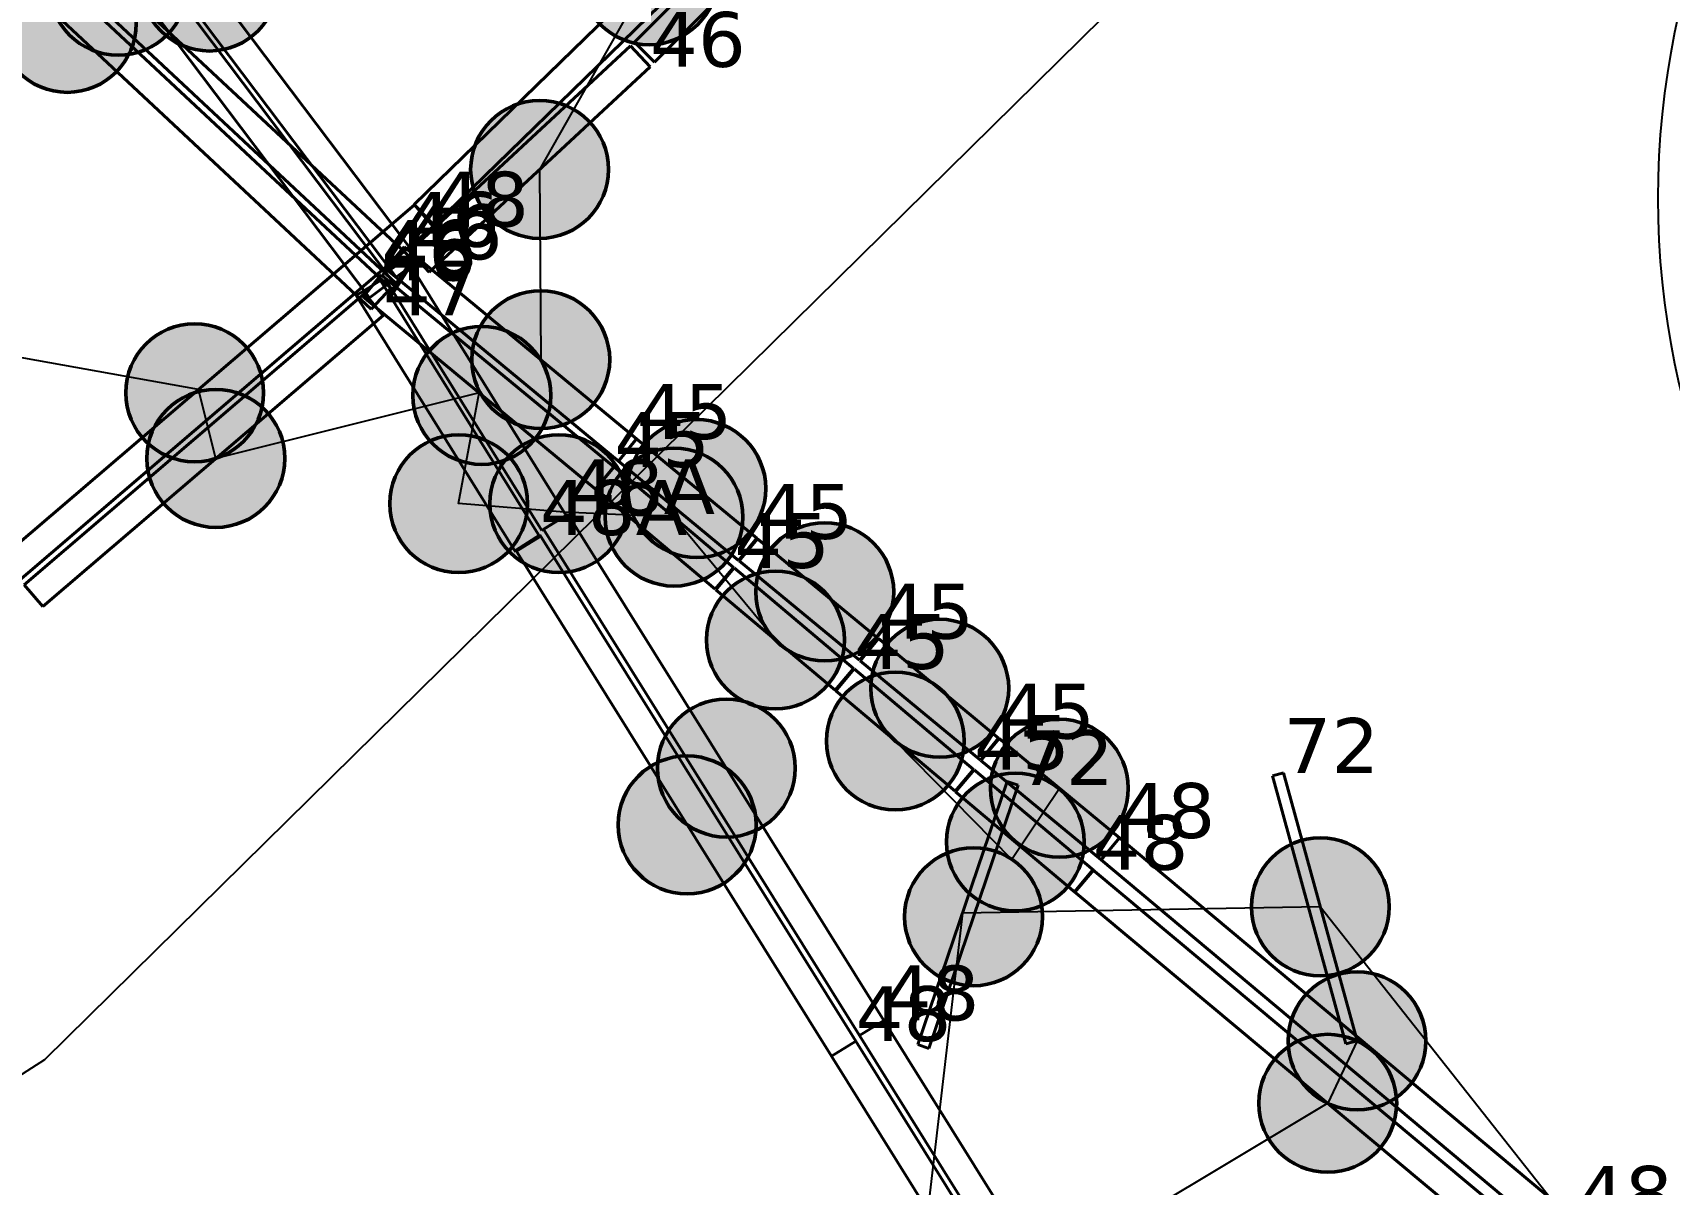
# Model space of a CAD drawing. Header units: millimetres. Extents: x -243740 to 150609, y -473655 to -165121.
# Drawn here: x 23686 to 29057, y -322871 to -319092 of the extents above; entities that cross this region are included whole.
import ezdxf

# ---------------------------------------------------------------- set-up
doc = ezdxf.new("R2010")
doc.units = ezdxf.units.MM
for name, color, linetype in [('_HMI', 6, 'Continuous'), ('_Гр.ЩД-1C.10.4.I9.4', 6, 'Continuous'), ('_Гр.ЩД-1C.10.4.I9.5', 6, 'Continuous'), ('_Гр.ЩД-1C.10.4.I9.7', 6, 'Continuous')]:
    doc.layers.add(name, color=color, linetype=linetype)
for name, color, linetype, lineweight in [('_освещение_dali', 3, 'Continuous', 50), ('DLX_FL1_LUM 122', 1, 'Continuous', 40), ('DLX_FL1_LUM 222', 5, 'Continuous', 40), ('DLX_LUM 3', 5, 'Continuous', 40), ('DLX_LUM 4', 5, 'Continuous', 40), ('DLX_LUM 5', 5, 'Continuous', 40), ('DLX_LUM 9', 5, 'Continuous', 40)]:
    doc.layers.add(name, color=color, linetype=linetype, lineweight=lineweight)
doc.styles.add('TableTextStyle', font='')
doc.styles.get('TableTextStyle').set_extended_font_data('VERDANA.TTF')
doc.linetypes.add('Truba', pattern='A,3e-05,[4,MSH_7,S=1,R=0,X=0,Y=0],-3.022072', length=3.022102)

# ---------------------------------------------------------------- blocks, each defined once
blk = doc.blocks.new('A$Caabd1818')
at = {"layer": 'DLX_FL1_LUM 122'}
for points in [[(19804.9, 79247.3, 0), (20983.8, 77684, 0)], [(20983.8, 77684, 0), (19804.9, 79247.3, 0)], [(20983.8, 77684, 0), (19804.9, 79247.3, 0)], [(19804.9, 79247.3, 0), (20983.8, 77684, 0)], [(19717.2, 79179.5, 0), (20896, 77616.2, 0)], [(20896, 77616.2, 0), (19717.2, 79179.5, 0)], [(20896, 77616.2, 0), (19717.2, 79179.5, 0)], [(19717.2, 79179.5, 0), (20896, 77616.2, 0)], [(20908.7, 77627.4, 0), (19729.9, 79190.7, 0)], [(19729.9, 79190.7, 0), (20908.7, 77627.4, 0)], [(19729.9, 79190.7, 0), (20908.7, 77627.4, 0)], [(20908.7, 77627.4, 0), (19729.9, 79190.7, 0)], [(20821, 77559.6, 0), (19642.1, 79122.9, 0)], [(19642.1, 79122.9, 0), (20821, 77559.6, 0)], [(19642.1, 79122.9, 0), (20821, 77559.6, 0)], [(20821, 77559.6, 0), (19642.1, 79122.9, 0)], [(20983.8, 77684, 0), (20908.7, 77627.4, 0)], [(20908.7, 77627.4, 0), (20983.8, 77684, 0)], [(20908.7, 77627.4, 0), (20983.8, 77684, 0)], [(20983.8, 77684, 0), (20908.7, 77627.4, 0)], [(20983.8, 77684, 0), (20983.8, 77684, 0)], [(20983.8, 77684, 0), (20983.8, 77684, 0)], [(20908.7, 77627.4, 0), (20908.7, 77627.4, 0)], [(20908.7, 77627.4, 0), (20908.7, 77627.4, 0)], [(20896, 77616.2, 0), (20821, 77559.6, 0)], [(20821, 77559.6, 0), (20896, 77616.2, 0)], [(20821, 77559.6, 0), (20896, 77616.2, 0)], [(20896, 77616.2, 0), (20821, 77559.6, 0)], [(20896, 77616.2, 0), (20896, 77616.2, 0)], [(20896, 77616.2, 0), (20896, 77616.2, 0)], [(20821, 77559.6, 0), (20821, 77559.6, 0)], [(20821, 77559.6, 0), (20821, 77559.6, 0)], [(21392.8, 76800.3, 0), (21472.5, 76850.1, 0)], [(21472.5, 76850.1, 0), (21392.8, 76800.3, 0)], [(21472.5, 76850.1, 0), (21392.8, 76800.3, 0)], [(21392.8, 76800.3, 0), (21472.5, 76850.1, 0)], [(21472.5, 76850.1, 0), (21472.5, 76850.1, 0)], [(21472.5, 76850.1, 0), (22509, 75188.9, 0)], [(22509, 75188.9, 0), (21472.5, 76850.1, 0)], [(21472.5, 76850.1, 0), (21472.5, 76850.1, 0)], [(22509, 75188.9, 0), (21472.5, 76850.1, 0)], [(21472.5, 76850.1, 0), (22509, 75188.9, 0)], [(21301.2, 76732.3, 0), (21380.9, 76782.1, 0)], [(21380.9, 76782.1, 0), (21301.2, 76732.3, 0)], [(21380.9, 76782.1, 0), (21301.2, 76732.3, 0)], [(21301.2, 76732.3, 0), (21380.9, 76782.1, 0)], [(21380.9, 76782.1, 0), (21380.9, 76782.1, 0)], [(21380.9, 76782.1, 0), (22417.4, 75120.9, 0)], [(22417.4, 75120.9, 0), (21380.9, 76782.1, 0)], [(21380.9, 76782.1, 0), (21380.9, 76782.1, 0)], [(22417.4, 75120.9, 0), (21380.9, 76782.1, 0)], [(21380.9, 76782.1, 0), (22417.4, 75120.9, 0)], [(22429.2, 75139.2, 0), (21392.8, 76800.3, 0)], [(21392.8, 76800.3, 0), (21392.8, 76800.3, 0)], [(21392.8, 76800.3, 0), (22429.2, 75139.2, 0)], [(21392.8, 76800.3, 0), (21392.8, 76800.3, 0)], [(21392.8, 76800.3, 0), (22429.2, 75139.2, 0)], [(22429.2, 75139.2, 0), (21392.8, 76800.3, 0)], [(22337.6, 75071.1, 0), (21301.2, 76732.3, 0)], [(21301.2, 76732.3, 0), (21301.2, 76732.3, 0)], [(21301.2, 76732.3, 0), (22337.6, 75071.1, 0)], [(21301.2, 76732.3, 0), (21301.2, 76732.3, 0)], [(21301.2, 76732.3, 0), (22337.6, 75071.1, 0)], [(22337.6, 75071.1, 0), (21301.2, 76732.3, 0)], [(22509, 75188.9, 0), (22429.2, 75139.2, 0)], [(22429.2, 75139.2, 0), (22509, 75188.9, 0)], [(22429.2, 75139.2, 0), (22509, 75188.9, 0)], [(22509, 75188.9, 0), (22429.2, 75139.2, 0)], [(22509, 75188.9, 0), (22509, 75188.9, 0)], [(22509, 75188.9, 0), (22509, 75188.9, 0)], [(22417.4, 75120.9, 0), (22337.6, 75071.1, 0)], [(22337.6, 75071.1, 0), (22417.4, 75120.9, 0)], [(22337.6, 75071.1, 0), (22417.4, 75120.9, 0)], [(22417.4, 75120.9, 0), (22337.6, 75071.1, 0)], [(22417.4, 75120.9, 0), (22417.4, 75120.9, 0)], [(22417.4, 75120.9, 0), (22417.4, 75120.9, 0)], [(22429.2, 75139.2, 0), (22429.2, 75139.2, 0)], [(22429.2, 75139.2, 0), (22429.2, 75139.2, 0)], [(22337.6, 75071.1, 0), (22337.6, 75071.1, 0)], [(22337.6, 75071.1, 0), (22337.6, 75071.1, 0)]]:
    blk.add_polyline3d(points, dxfattribs=at)
at = {"layer": 'DLX_FL1_LUM 222'}
for points in [[(20967.6, 77866.4, 0), (22370.9, 79231.9, 0)], [(22370.9, 79231.9, 0), (20967.6, 77866.4, 0)], [(22370.9, 79231.9, 0), (20967.6, 77866.4, 0)], [(20967.6, 77866.4, 0), (22370.9, 79231.9, 0)], [(22436.5, 79164.5, 0), (21033.2, 77799, 0)], [(21033.2, 77799, 0), (22436.5, 79164.5, 0)], [(21033.2, 77799, 0), (22436.5, 79164.5, 0)], [(22436.5, 79164.5, 0), (21033.2, 77799, 0)], [(19540.5, 79013.1, 0), (20971.8, 77677.1, 0)], [(20971.8, 77677.1, 0), (19540.5, 79013.1, 0)], [(20971.8, 77677.1, 0), (19540.5, 79013.1, 0)], [(19540.5, 79013.1, 0), (20971.8, 77677.1, 0)], [(19459.5, 78928.1, 0), (20890.8, 77592.1, 0)], [(20890.8, 77592.1, 0), (19459.5, 78928.1, 0)], [(20890.8, 77592.1, 0), (19459.5, 78928.1, 0)], [(19459.5, 78928.1, 0), (20890.8, 77592.1, 0)], [(20907.6, 77608.3, 0), (19476.3, 78944.4, 0)], [(19476.3, 78944.4, 0), (20907.6, 77608.3, 0)], [(19476.3, 78944.4, 0), (20907.6, 77608.3, 0)], [(20907.6, 77608.3, 0), (19476.3, 78944.4, 0)], [(20826.6, 77523.3, 0), (19395.3, 78859.4, 0)], [(19395.3, 78859.4, 0), (20826.6, 77523.3, 0)], [(19395.3, 78859.4, 0), (20826.6, 77523.3, 0)], [(20826.6, 77523.3, 0), (19395.3, 78859.4, 0)], [(19480.7, 76593.6, 0), (20969.5, 77865.2, 0)], [(20969.5, 77865.2, 0), (19480.7, 76593.6, 0)], [(20969.5, 77865.2, 0), (19480.7, 76593.6, 0)], [(19480.7, 76593.6, 0), (20969.5, 77865.2, 0)], [(21033.2, 77799, 0), (20967.6, 77866.4, 0)], [(20967.6, 77866.4, 0), (20967.6, 77866.4, 0)], [(20967.6, 77866.4, 0), (21033.2, 77799, 0)], [(20967.6, 77866.4, 0), (20967.6, 77866.4, 0)], [(20967.6, 77866.4, 0), (21033.2, 77799, 0)], [(21033.2, 77799, 0), (20967.6, 77866.4, 0)], [(20969.5, 77865.2, 0), (20969.5, 77865.2, 0)], [(20969.5, 77865.2, 0), (21030.6, 77793.7, 0)], [(21030.6, 77793.7, 0), (20969.5, 77865.2, 0)], [(20969.5, 77865.2, 0), (20969.5, 77865.2, 0)], [(21030.6, 77793.7, 0), (20969.5, 77865.2, 0)], [(20969.5, 77865.2, 0), (21030.6, 77793.7, 0)], [(21030.6, 77793.7, 0), (19541.7, 76522.1, 0)], [(19541.7, 76522.1, 0), (21030.6, 77793.7, 0)], [(19541.7, 76522.1, 0), (21030.6, 77793.7, 0)], [(21030.6, 77793.7, 0), (19541.7, 76522.1, 0)], [(21030.6, 77793.7, 0), (21030.6, 77793.7, 0)], [(21030.6, 77793.7, 0), (21030.6, 77793.7, 0)], [(21033.2, 77799, 0), (21033.2, 77799, 0)], [(21033.2, 77799, 0), (21033.2, 77799, 0)], [(20971.8, 77677.1, 0), (20907.6, 77608.3, 0)], [(20907.6, 77608.3, 0), (20971.8, 77677.1, 0)], [(20907.6, 77608.3, 0), (20971.8, 77677.1, 0)], [(20971.8, 77677.1, 0), (20907.6, 77608.3, 0)], [(20971.8, 77677.1, 0), (20971.8, 77677.1, 0)], [(20971.8, 77677.1, 0), (20971.8, 77677.1, 0)], [(20890.8, 77592.1, 0), (20826.6, 77523.3, 0)], [(20826.6, 77523.3, 0), (20890.8, 77592.1, 0)], [(20826.6, 77523.3, 0), (20890.8, 77592.1, 0)], [(20890.8, 77592.1, 0), (20826.6, 77523.3, 0)], [(20890.8, 77592.1, 0), (20890.8, 77592.1, 0)], [(20890.8, 77592.1, 0), (20890.8, 77592.1, 0)], [(20907.6, 77608.3, 0), (20907.6, 77608.3, 0)], [(20907.6, 77608.3, 0), (20907.6, 77608.3, 0)], [(20826.6, 77523.3, 0), (20826.6, 77523.3, 0)], [(20826.6, 77523.3, 0), (20826.6, 77523.3, 0)], [(23222.8, 75715.4, 0), (23283.2, 75787.5, 0)], [(23283.2, 75787.5, 0), (23222.8, 75715.4, 0)], [(23283.2, 75787.5, 0), (23222.8, 75715.4, 0)], [(23222.8, 75715.4, 0), (23283.2, 75787.5, 0)], [(23283.2, 75787.5, 0), (23283.2, 75787.5, 0)], [(23283.2, 75787.5, 0), (24784.7, 74530.8, 0)], [(24784.7, 74530.8, 0), (23283.2, 75787.5, 0)], [(23283.2, 75787.5, 0), (23283.2, 75787.5, 0)], [(24784.7, 74530.8, 0), (23283.2, 75787.5, 0)], [(23283.2, 75787.5, 0), (24784.7, 74530.8, 0)], [(24724.3, 74458.7, 0), (23222.8, 75715.4, 0)], [(23222.8, 75715.4, 0), (23222.8, 75715.4, 0)], [(23222.8, 75715.4, 0), (24724.3, 74458.7, 0)], [(23222.8, 75715.4, 0), (23222.8, 75715.4, 0)], [(23222.8, 75715.4, 0), (24724.3, 74458.7, 0)], [(24724.3, 74458.7, 0), (23222.8, 75715.4, 0)], [(23134.9, 75611, 0), (23195.2, 75683.1, 0)], [(23195.2, 75683.1, 0), (23134.9, 75611, 0)], [(23195.2, 75683.1, 0), (23134.9, 75611, 0)], [(23134.9, 75611, 0), (23195.2, 75683.1, 0)], [(23195.2, 75683.1, 0), (23195.2, 75683.1, 0)], [(23195.2, 75683.1, 0), (24698.2, 74428.2, 0)], [(24698.2, 74428.2, 0), (23195.2, 75683.1, 0)], [(23195.2, 75683.1, 0), (23195.2, 75683.1, 0)], [(24698.2, 74428.2, 0), (23195.2, 75683.1, 0)], [(23195.2, 75683.1, 0), (24698.2, 74428.2, 0)], [(24637.9, 74356.1, 0), (23134.9, 75611, 0)], [(23134.9, 75611, 0), (23134.9, 75611, 0)], [(23134.9, 75611, 0), (24637.9, 74356.1, 0)], [(23134.9, 75611, 0), (23134.9, 75611, 0)], [(23134.9, 75611, 0), (24637.9, 74356.1, 0)], [(24637.9, 74356.1, 0), (23134.9, 75611, 0)], [(22429.2, 75139.2, 0), (22509, 75188.9, 0)], [(22509, 75188.9, 0), (22429.2, 75139.2, 0)], [(22509, 75188.9, 0), (22429.2, 75139.2, 0)], [(22429.2, 75139.2, 0), (22509, 75188.9, 0)], [(22509, 75188.9, 0), (22509, 75188.9, 0)], [(22509, 75188.9, 0), (23545.4, 73527.7, 0)], [(23545.4, 73527.7, 0), (22509, 75188.9, 0)], [(22509, 75188.9, 0), (22509, 75188.9, 0)], [(23545.4, 73527.7, 0), (22509, 75188.9, 0)], [(22509, 75188.9, 0), (23545.4, 73527.7, 0)], [(22337.6, 75071.1, 0), (22417.3, 75120.9, 0)], [(22417.3, 75120.9, 0), (22337.6, 75071.1, 0)], [(22417.3, 75120.9, 0), (22337.6, 75071.1, 0)], [(22337.6, 75071.1, 0), (22417.3, 75120.9, 0)], [(22417.3, 75120.9, 0), (22417.3, 75120.9, 0)], [(22417.3, 75120.9, 0), (23453.8, 73459.7, 0)], [(23453.8, 73459.7, 0), (22417.3, 75120.9, 0)], [(22417.3, 75120.9, 0), (22417.3, 75120.9, 0)], [(23453.8, 73459.7, 0), (22417.3, 75120.9, 0)], [(22417.3, 75120.9, 0), (23453.8, 73459.7, 0)], [(23465.7, 73478, 0), (22429.2, 75139.2, 0)], [(22429.2, 75139.2, 0), (22429.2, 75139.2, 0)], [(22429.2, 75139.2, 0), (23465.7, 73478, 0)], [(22429.2, 75139.2, 0), (22429.2, 75139.2, 0)], [(22429.2, 75139.2, 0), (23465.7, 73478, 0)], [(23465.7, 73478, 0), (22429.2, 75139.2, 0)], [(23374, 73409.9, 0), (22337.6, 75071.1, 0)], [(22337.6, 75071.1, 0), (22337.6, 75071.1, 0)], [(22337.6, 75071.1, 0), (23374, 73409.9, 0)], [(22337.6, 75071.1, 0), (22337.6, 75071.1, 0)], [(22337.6, 75071.1, 0), (23374, 73409.9, 0)], [(23374, 73409.9, 0), (22337.6, 75071.1, 0)]]:
    blk.add_polyline3d(points, dxfattribs=at)
at = {"layer": 'DLX_LUM 3'}
for points in [[(21690.7, 78399.4, 0), (22390.4, 79099.7, 0)], [(22390.4, 79099.7, 0), (21690.7, 78399.4, 0)], [(22390.4, 79099.7, 0), (21690.7, 78399.4, 0)], [(21690.7, 78399.4, 0), (22390.4, 79099.7, 0)], [(22456.9, 79033.2, 0), (21757.1, 78332.9, 0)], [(21757.1, 78332.9, 0), (22456.9, 79033.2, 0)], [(21757.1, 78332.9, 0), (22456.9, 79033.2, 0)], [(22456.9, 79033.2, 0), (21757.1, 78332.9, 0)], [(20952.8, 77713.6, 0), (21678.4, 78387.1, 0)], [(21678.4, 78387.1, 0), (20952.8, 77713.6, 0)], [(21678.4, 78387.1, 0), (20952.8, 77713.6, 0)], [(20952.8, 77713.6, 0), (21678.4, 78387.1, 0)], [(21678.4, 78387.1, 0), (21678.4, 78387.1, 0)], [(21678.4, 78387.1, 0), (21742.4, 78318.2, 0)], [(21742.4, 78318.2, 0), (21678.4, 78387.1, 0)], [(21678.4, 78387.1, 0), (21678.4, 78387.1, 0)], [(21742.4, 78318.2, 0), (21678.4, 78387.1, 0)], [(21678.4, 78387.1, 0), (21742.4, 78318.2, 0)], [(21757.1, 78332.9, 0), (21690.7, 78399.4, 0)], [(21690.7, 78399.4, 0), (21690.7, 78399.4, 0)], [(21690.7, 78399.4, 0), (21757.1, 78332.9, 0)], [(21690.7, 78399.4, 0), (21690.7, 78399.4, 0)], [(21690.7, 78399.4, 0), (21757.1, 78332.9, 0)], [(21757.1, 78332.9, 0), (21690.7, 78399.4, 0)], [(21742.4, 78318.2, 0), (21016.7, 77644.7, 0)], [(21016.7, 77644.7, 0), (21742.4, 78318.2, 0)], [(21016.7, 77644.7, 0), (21742.4, 78318.2, 0)], [(21742.4, 78318.2, 0), (21016.7, 77644.7, 0)], [(21742.4, 78318.2, 0), (21742.4, 78318.2, 0)], [(21742.4, 78318.2, 0), (21742.4, 78318.2, 0)], [(21757.1, 78332.9, 0), (21757.1, 78332.9, 0)], [(21757.1, 78332.9, 0), (21757.1, 78332.9, 0)], [(20875.2, 77655.3, 0), (20935.1, 77727.7, 0)], [(20935.1, 77727.7, 0), (20875.2, 77655.3, 0)], [(20935.1, 77727.7, 0), (20875.2, 77655.3, 0)], [(20875.2, 77655.3, 0), (20935.1, 77727.7, 0)], [(20935.1, 77727.7, 0), (20935.1, 77727.7, 0)], [(20935.1, 77727.7, 0), (21698.1, 77096.9, 0)], [(21698.1, 77096.9, 0), (20935.1, 77727.7, 0)], [(20935.1, 77727.7, 0), (20935.1, 77727.7, 0)], [(21698.1, 77096.9, 0), (20935.1, 77727.7, 0)], [(20935.1, 77727.7, 0), (21698.1, 77096.9, 0)], [(20864.1, 77637, 0), (20943.9, 77686.6, 0)], [(20943.9, 77686.6, 0), (20864.1, 77637, 0)], [(20943.9, 77686.6, 0), (20864.1, 77637, 0)], [(20864.1, 77637, 0), (20943.9, 77686.6, 0)], [(20943.9, 77686.6, 0), (20943.9, 77686.6, 0)], [(20943.9, 77686.6, 0), (21466.7, 76845.9, 0)], [(21466.7, 76845.9, 0), (20943.9, 77686.6, 0)], [(20943.9, 77686.6, 0), (20943.9, 77686.6, 0)], [(21466.7, 76845.9, 0), (20943.9, 77686.6, 0)], [(20943.9, 77686.6, 0), (21466.7, 76845.9, 0)], [(21016.7, 77644.7, 0), (20952.8, 77713.6, 0)], [(20952.8, 77713.6, 0), (20952.8, 77713.6, 0)], [(20952.8, 77713.6, 0), (21016.7, 77644.7, 0)], [(20952.8, 77713.6, 0), (20952.8, 77713.6, 0)], [(20952.8, 77713.6, 0), (21016.7, 77644.7, 0)], [(21016.7, 77644.7, 0), (20952.8, 77713.6, 0)], [(20800.1, 77563.4, 0), (20860, 77635.9, 0)], [(20860, 77635.9, 0), (20800.1, 77563.4, 0)], [(20860, 77635.9, 0), (20800.1, 77563.4, 0)], [(20800.1, 77563.4, 0), (20860, 77635.9, 0)], [(20860, 77635.9, 0), (20860, 77635.9, 0)], [(20860, 77635.9, 0), (21623, 77005.1, 0)], [(21623, 77005.1, 0), (20860, 77635.9, 0)], [(20860, 77635.9, 0), (20860, 77635.9, 0)], [(21623, 77005.1, 0), (20860, 77635.9, 0)], [(20860, 77635.9, 0), (21623, 77005.1, 0)], [(21386.8, 76796.2, 0), (20864.1, 77637, 0)], [(20864.1, 77637, 0), (20864.1, 77637, 0)], [(20864.1, 77637, 0), (21386.8, 76796.2, 0)], [(20864.1, 77637, 0), (20864.1, 77637, 0)], [(20864.1, 77637, 0), (21386.8, 76796.2, 0)], [(21386.8, 76796.2, 0), (20864.1, 77637, 0)], [(21638.2, 77024.5, 0), (20875.2, 77655.3, 0)], [(20875.2, 77655.3, 0), (20875.2, 77655.3, 0)], [(20875.2, 77655.3, 0), (21638.2, 77024.5, 0)], [(20875.2, 77655.3, 0), (20875.2, 77655.3, 0)], [(20875.2, 77655.3, 0), (21638.2, 77024.5, 0)], [(21638.2, 77024.5, 0), (20875.2, 77655.3, 0)], [(21016.7, 77644.7, 0), (21016.7, 77644.7, 0)], [(21016.7, 77644.7, 0), (21016.7, 77644.7, 0)], [(20777.7, 77567.3, 0), (20857.6, 77616.9, 0)], [(20857.6, 77616.9, 0), (20777.7, 77567.3, 0)], [(20857.6, 77616.9, 0), (20777.7, 77567.3, 0)], [(20777.7, 77567.3, 0), (20857.6, 77616.9, 0)], [(21300.5, 76726.5, 0), (20777.7, 77567.3, 0)], [(20777.7, 77567.3, 0), (20777.7, 77567.3, 0)], [(20777.7, 77567.3, 0), (21300.5, 76726.5, 0)], [(20777.7, 77567.3, 0), (20777.7, 77567.3, 0)], [(20777.7, 77567.3, 0), (21300.5, 76726.5, 0)], [(21300.5, 76726.5, 0), (20777.7, 77567.3, 0)], [(20857.6, 77616.9, 0), (20857.6, 77616.9, 0)], [(20857.6, 77616.9, 0), (21380.3, 76776.2, 0)], [(21380.3, 76776.2, 0), (20857.6, 77616.9, 0)], [(20857.6, 77616.9, 0), (20857.6, 77616.9, 0)], [(21380.3, 76776.2, 0), (20857.6, 77616.9, 0)], [(20857.6, 77616.9, 0), (21380.3, 76776.2, 0)], [(21563.1, 76932.6, 0), (20800.1, 77563.4, 0)], [(20800.1, 77563.4, 0), (20800.1, 77563.4, 0)], [(20800.1, 77563.4, 0), (21563.1, 76932.6, 0)], [(20800.1, 77563.4, 0), (20800.1, 77563.4, 0)], [(20800.1, 77563.4, 0), (21563.1, 76932.6, 0)], [(21563.1, 76932.6, 0), (20800.1, 77563.4, 0)], [(21698.1, 77096.9, 0), (21638.2, 77024.5, 0)], [(21638.2, 77024.5, 0), (21698.1, 77096.9, 0)], [(21638.2, 77024.5, 0), (21698.1, 77096.9, 0)], [(21698.1, 77096.9, 0), (21638.2, 77024.5, 0)], [(21698.1, 77096.9, 0), (21698.1, 77096.9, 0)], [(21698.1, 77096.9, 0), (21698.1, 77096.9, 0)], [(21623, 77005.1, 0), (21563.1, 76932.6, 0)], [(21563.1, 76932.6, 0), (21623, 77005.1, 0)], [(21563.1, 76932.6, 0), (21623, 77005.1, 0)], [(21623, 77005.1, 0), (21563.1, 76932.6, 0)], [(21623, 77005.1, 0), (21623, 77005.1, 0)], [(21623, 77005.1, 0), (21623, 77005.1, 0)], [(21638.2, 77024.5, 0), (21638.2, 77024.5, 0)], [(21638.2, 77024.5, 0), (21638.2, 77024.5, 0)], [(21563.1, 76932.6, 0), (21563.1, 76932.6, 0)], [(21563.1, 76932.6, 0), (21563.1, 76932.6, 0)], [(21466.7, 76845.9, 0), (21386.8, 76796.2, 0)], [(21386.8, 76796.2, 0), (21466.7, 76845.9, 0)], [(21386.8, 76796.2, 0), (21466.7, 76845.9, 0)], [(21466.7, 76845.9, 0), (21386.8, 76796.2, 0)], [(21466.7, 76845.9, 0), (21466.7, 76845.9, 0)], [(21466.7, 76845.9, 0), (21466.7, 76845.9, 0)], [(21380.3, 76776.2, 0), (21300.5, 76726.5, 0)], [(21300.5, 76726.5, 0), (21380.3, 76776.2, 0)], [(21300.5, 76726.5, 0), (21380.3, 76776.2, 0)], [(21380.3, 76776.2, 0), (21300.5, 76726.5, 0)], [(21380.3, 76776.2, 0), (21380.3, 76776.2, 0)], [(21380.3, 76776.2, 0), (21380.3, 76776.2, 0)], [(21386.8, 76796.2, 0), (21386.8, 76796.2, 0)], [(21386.8, 76796.2, 0), (21386.8, 76796.2, 0)], [(21300.5, 76726.5, 0), (21300.5, 76726.5, 0)], [(21300.5, 76726.5, 0), (21300.5, 76726.5, 0)]]:
    blk.add_polyline3d(points, dxfattribs=at)
at = {"layer": 'DLX_LUM 4'}
for points in [[(19687.6, 76618.5, 0), (20804.8, 77573.9, 0)], [(20804.8, 77573.9, 0), (19687.6, 76618.5, 0)], [(20804.8, 77573.9, 0), (19687.6, 76618.5, 0)], [(19687.6, 76618.5, 0), (20804.8, 77573.9, 0)], [(20804.8, 77573.9, 0), (20804.8, 77573.9, 0)], [(20804.8, 77573.9, 0), (20865.9, 77502.5, 0)], [(20865.9, 77502.5, 0), (20804.8, 77573.9, 0)], [(20804.8, 77573.9, 0), (20804.8, 77573.9, 0)], [(20865.9, 77502.5, 0), (20804.8, 77573.9, 0)], [(20804.8, 77573.9, 0), (20865.9, 77502.5, 0)], [(20865.9, 77502.5, 0), (19748.7, 76547.1, 0)], [(19748.7, 76547.1, 0), (20865.9, 77502.5, 0)], [(19748.7, 76547.1, 0), (20865.9, 77502.5, 0)], [(20865.9, 77502.5, 0), (19748.7, 76547.1, 0)], [(20865.9, 77502.5, 0), (20865.9, 77502.5, 0)], [(20865.9, 77502.5, 0), (20865.9, 77502.5, 0)], [(19748.7, 76547.1, 0), (19687.6, 76618.5, 0)], [(19687.6, 76618.5, 0), (19748.7, 76547.1, 0)], [(19687.6, 76618.5, 0), (19748.7, 76547.1, 0)], [(19748.7, 76547.1, 0), (19687.6, 76618.5, 0)], [(19748.7, 76547.1, 0), (19748.7, 76547.1, 0)], [(19748.7, 76547.1, 0), (19748.7, 76547.1, 0)]]:
    blk.add_polyline3d(points, dxfattribs=at)
at = {"layer": 'DLX_LUM 5'}
for points in [[(21638.2, 77024.5, 0), (21698.1, 77096.9, 0)], [(21698.1, 77096.9, 0), (21638.2, 77024.5, 0)], [(21698.1, 77096.9, 0), (21638.2, 77024.5, 0)], [(21638.2, 77024.5, 0), (21698.1, 77096.9, 0)], [(21698.1, 77096.9, 0), (21698.1, 77096.9, 0)], [(21698.1, 77096.9, 0), (22092.8, 76770.9, 0)], [(22092.8, 76770.9, 0), (21698.1, 77096.9, 0)], [(21698.1, 77096.9, 0), (21698.1, 77096.9, 0)], [(22092.8, 76770.9, 0), (21698.1, 77096.9, 0)], [(21698.1, 77096.9, 0), (22092.8, 76770.9, 0)], [(21564.3, 76933.3, 0), (21624.8, 77005.3, 0)], [(21624.8, 77005.3, 0), (21564.3, 76933.3, 0)], [(21624.8, 77005.3, 0), (21564.3, 76933.3, 0)], [(21564.3, 76933.3, 0), (21624.8, 77005.3, 0)], [(21624.8, 77005.3, 0), (21624.8, 77005.3, 0)], [(21624.8, 77005.3, 0), (22016.5, 76675.5, 0)], [(22016.5, 76675.5, 0), (21624.8, 77005.3, 0)], [(21624.8, 77005.3, 0), (21624.8, 77005.3, 0)], [(22016.5, 76675.5, 0), (21624.8, 77005.3, 0)], [(21624.8, 77005.3, 0), (22016.5, 76675.5, 0)], [(22032.9, 76698.4, 0), (21638.2, 77024.5, 0)], [(21638.2, 77024.5, 0), (21638.2, 77024.5, 0)], [(21638.2, 77024.5, 0), (22032.9, 76698.4, 0)], [(21638.2, 77024.5, 0), (21638.2, 77024.5, 0)], [(21638.2, 77024.5, 0), (22032.9, 76698.4, 0)], [(22032.9, 76698.4, 0), (21638.2, 77024.5, 0)], [(21956, 76603.6, 0), (21564.3, 76933.3, 0)], [(21564.3, 76933.3, 0), (21564.3, 76933.3, 0)], [(21564.3, 76933.3, 0), (21956, 76603.6, 0)], [(21564.3, 76933.3, 0), (21564.3, 76933.3, 0)], [(21564.3, 76933.3, 0), (21956, 76603.6, 0)], [(21956, 76603.6, 0), (21564.3, 76933.3, 0)], [(22092.8, 76770.9, 0), (22032.9, 76698.4, 0)], [(22032.9, 76698.4, 0), (22092.8, 76770.9, 0)], [(22032.9, 76698.4, 0), (22092.8, 76770.9, 0)], [(22092.8, 76770.9, 0), (22032.9, 76698.4, 0)], [(22034.9, 76696.7, 0), (22094.8, 76769.2, 0)], [(22094.8, 76769.2, 0), (22034.9, 76696.7, 0)], [(22094.8, 76769.2, 0), (22034.9, 76696.7, 0)], [(22034.9, 76696.7, 0), (22094.8, 76769.2, 0)], [(22092.8, 76770.9, 0), (22092.8, 76770.9, 0)], [(22092.8, 76770.9, 0), (22092.8, 76770.9, 0)], [(22094.8, 76769.2, 0), (22094.8, 76769.2, 0)], [(22094.8, 76769.2, 0), (22489.5, 76443.1, 0)], [(22489.5, 76443.1, 0), (22094.8, 76769.2, 0)], [(22094.8, 76769.2, 0), (22094.8, 76769.2, 0)], [(22489.5, 76443.1, 0), (22094.8, 76769.2, 0)], [(22094.8, 76769.2, 0), (22489.5, 76443.1, 0)], [(22016.5, 76675.5, 0), (21956, 76603.6, 0)], [(21956, 76603.6, 0), (22016.5, 76675.5, 0)], [(21956, 76603.6, 0), (22016.5, 76675.5, 0)], [(22016.5, 76675.5, 0), (21956, 76603.6, 0)], [(21957.9, 76601.9, 0), (22018.5, 76673.8, 0)], [(22018.5, 76673.8, 0), (21957.9, 76601.9, 0)], [(22018.5, 76673.8, 0), (21957.9, 76601.9, 0)], [(21957.9, 76601.9, 0), (22018.5, 76673.8, 0)], [(22016.5, 76675.5, 0), (22016.5, 76675.5, 0)], [(22016.5, 76675.5, 0), (22016.5, 76675.5, 0)], [(22018.5, 76673.8, 0), (22018.5, 76673.8, 0)], [(22018.5, 76673.8, 0), (22410.1, 76344.1, 0)], [(22410.1, 76344.1, 0), (22018.5, 76673.8, 0)], [(22018.5, 76673.8, 0), (22018.5, 76673.8, 0)], [(22410.1, 76344.1, 0), (22018.5, 76673.8, 0)], [(22018.5, 76673.8, 0), (22410.1, 76344.1, 0)], [(22032.9, 76698.4, 0), (22032.9, 76698.4, 0)], [(22032.9, 76698.4, 0), (22032.9, 76698.4, 0)], [(22429.6, 76370.7, 0), (22034.9, 76696.7, 0)], [(22034.9, 76696.7, 0), (22034.9, 76696.7, 0)], [(22034.9, 76696.7, 0), (22429.6, 76370.7, 0)], [(22034.9, 76696.7, 0), (22034.9, 76696.7, 0)], [(22034.9, 76696.7, 0), (22429.6, 76370.7, 0)], [(22429.6, 76370.7, 0), (22034.9, 76696.7, 0)], [(21956, 76603.6, 0), (21956, 76603.6, 0)], [(21956, 76603.6, 0), (21956, 76603.6, 0)], [(22349.6, 76272.2, 0), (21957.9, 76601.9, 0)], [(21957.9, 76601.9, 0), (21957.9, 76601.9, 0)], [(21957.9, 76601.9, 0), (22349.6, 76272.2, 0)], [(21957.9, 76601.9, 0), (21957.9, 76601.9, 0)], [(21957.9, 76601.9, 0), (22349.6, 76272.2, 0)], [(22349.6, 76272.2, 0), (21957.9, 76601.9, 0)], [(22489.5, 76443.1, 0), (22429.6, 76370.7, 0)], [(22429.6, 76370.7, 0), (22489.5, 76443.1, 0)], [(22429.6, 76370.7, 0), (22489.5, 76443.1, 0)], [(22489.5, 76443.1, 0), (22429.6, 76370.7, 0)], [(22431.6, 76369, 0), (22491.5, 76441.5, 0)], [(22491.5, 76441.5, 0), (22431.6, 76369, 0)], [(22491.5, 76441.5, 0), (22431.6, 76369, 0)], [(22431.6, 76369, 0), (22491.5, 76441.5, 0)], [(22489.5, 76443.1, 0), (22489.5, 76443.1, 0)], [(22489.5, 76443.1, 0), (22489.5, 76443.1, 0)], [(22491.5, 76441.5, 0), (22491.5, 76441.5, 0)], [(22491.5, 76441.5, 0), (22886.2, 76115.4, 0)], [(22886.2, 76115.4, 0), (22491.5, 76441.5, 0)], [(22491.5, 76441.5, 0), (22491.5, 76441.5, 0)], [(22886.2, 76115.4, 0), (22491.5, 76441.5, 0)], [(22491.5, 76441.5, 0), (22886.2, 76115.4, 0)], [(22410.1, 76344.1, 0), (22349.6, 76272.2, 0)], [(22349.6, 76272.2, 0), (22410.1, 76344.1, 0)], [(22349.6, 76272.2, 0), (22410.1, 76344.1, 0)], [(22410.1, 76344.1, 0), (22349.6, 76272.2, 0)], [(22351.6, 76270.5, 0), (22412.1, 76342.4, 0)], [(22412.1, 76342.4, 0), (22351.6, 76270.5, 0)], [(22412.1, 76342.4, 0), (22351.6, 76270.5, 0)], [(22351.6, 76270.5, 0), (22412.1, 76342.4, 0)], [(22410.1, 76344.1, 0), (22410.1, 76344.1, 0)], [(22410.1, 76344.1, 0), (22410.1, 76344.1, 0)], [(22412.1, 76342.4, 0), (22412.1, 76342.4, 0)], [(22412.1, 76342.4, 0), (22803.8, 76012.6, 0)], [(22803.8, 76012.6, 0), (22412.1, 76342.4, 0)], [(22412.1, 76342.4, 0), (22412.1, 76342.4, 0)], [(22803.8, 76012.6, 0), (22412.1, 76342.4, 0)], [(22412.1, 76342.4, 0), (22803.8, 76012.6, 0)], [(22429.6, 76370.7, 0), (22429.6, 76370.7, 0)], [(22429.6, 76370.7, 0), (22429.6, 76370.7, 0)], [(22826.4, 76042.9, 0), (22431.6, 76369, 0)], [(22431.6, 76369, 0), (22431.6, 76369, 0)], [(22431.6, 76369, 0), (22826.4, 76042.9, 0)], [(22431.6, 76369, 0), (22431.6, 76369, 0)], [(22431.6, 76369, 0), (22826.4, 76042.9, 0)], [(22826.4, 76042.9, 0), (22431.6, 76369, 0)], [(22349.6, 76272.2, 0), (22349.6, 76272.2, 0)], [(22349.6, 76272.2, 0), (22349.6, 76272.2, 0)], [(22743.2, 75940.7, 0), (22351.6, 76270.5, 0)], [(22351.6, 76270.5, 0), (22351.6, 76270.5, 0)], [(22351.6, 76270.5, 0), (22743.2, 75940.7, 0)], [(22351.6, 76270.5, 0), (22351.6, 76270.5, 0)], [(22351.6, 76270.5, 0), (22743.2, 75940.7, 0)], [(22743.2, 75940.7, 0), (22351.6, 76270.5, 0)], [(22886.2, 76115.4, 0), (22826.4, 76042.9, 0)], [(22826.4, 76042.9, 0), (22886.2, 76115.4, 0)], [(22826.4, 76042.9, 0), (22886.2, 76115.4, 0)], [(22886.2, 76115.4, 0), (22826.4, 76042.9, 0)], [(22828.3, 76041.3, 0), (22888.2, 76113.7, 0)], [(22888.2, 76113.7, 0), (22828.3, 76041.3, 0)], [(22888.2, 76113.7, 0), (22828.3, 76041.3, 0)], [(22828.3, 76041.3, 0), (22888.2, 76113.7, 0)], [(22886.2, 76115.4, 0), (22886.2, 76115.4, 0)], [(22886.2, 76115.4, 0), (22886.2, 76115.4, 0)], [(22888.2, 76113.7, 0), (22888.2, 76113.7, 0)], [(22888.2, 76113.7, 0), (23282.9, 75787.7, 0)], [(23282.9, 75787.7, 0), (22888.2, 76113.7, 0)], [(22888.2, 76113.7, 0), (22888.2, 76113.7, 0)], [(23282.9, 75787.7, 0), (22888.2, 76113.7, 0)], [(22888.2, 76113.7, 0), (23282.9, 75787.7, 0)], [(22803.8, 76012.6, 0), (22743.2, 75940.7, 0)], [(22743.2, 75940.7, 0), (22803.8, 76012.6, 0)], [(22743.2, 75940.7, 0), (22803.8, 76012.6, 0)], [(22803.8, 76012.6, 0), (22743.2, 75940.7, 0)], [(22745.2, 75939.1, 0), (22805.7, 76011, 0)], [(22805.7, 76011, 0), (22745.2, 75939.1, 0)], [(22805.7, 76011, 0), (22745.2, 75939.1, 0)], [(22745.2, 75939.1, 0), (22805.7, 76011, 0)], [(22803.8, 76012.6, 0), (22803.8, 76012.6, 0)], [(22803.8, 76012.6, 0), (22803.8, 76012.6, 0)], [(22805.7, 76011, 0), (22805.7, 76011, 0)], [(22805.7, 76011, 0), (23197.4, 75681.2, 0)], [(23197.4, 75681.2, 0), (22805.7, 76011, 0)], [(22805.7, 76011, 0), (22805.7, 76011, 0)], [(23197.4, 75681.2, 0), (22805.7, 76011, 0)], [(22805.7, 76011, 0), (23197.4, 75681.2, 0)], [(22826.4, 76042.9, 0), (22826.4, 76042.9, 0)], [(22826.4, 76042.9, 0), (22826.4, 76042.9, 0)], [(23223.1, 75715.2, 0), (22828.3, 76041.3, 0)], [(22828.3, 76041.3, 0), (22828.3, 76041.3, 0)], [(22828.3, 76041.3, 0), (23223.1, 75715.2, 0)], [(22828.3, 76041.3, 0), (22828.3, 76041.3, 0)], [(22828.3, 76041.3, 0), (23223.1, 75715.2, 0)], [(23223.1, 75715.2, 0), (22828.3, 76041.3, 0)], [(22743.2, 75940.7, 0), (22743.2, 75940.7, 0)], [(22743.2, 75940.7, 0), (22743.2, 75940.7, 0)], [(23136.8, 75609.3, 0), (22745.2, 75939.1, 0)], [(22745.2, 75939.1, 0), (22745.2, 75939.1, 0)], [(22745.2, 75939.1, 0), (23136.8, 75609.3, 0)], [(22745.2, 75939.1, 0), (22745.2, 75939.1, 0)], [(22745.2, 75939.1, 0), (23136.8, 75609.3, 0)], [(23136.8, 75609.3, 0), (22745.2, 75939.1, 0)], [(23282.9, 75787.7, 0), (23223.1, 75715.2, 0)], [(23223.1, 75715.2, 0), (23282.9, 75787.7, 0)], [(23223.1, 75715.2, 0), (23282.9, 75787.7, 0)], [(23282.9, 75787.7, 0), (23223.1, 75715.2, 0)], [(23282.9, 75787.7, 0), (23282.9, 75787.7, 0)], [(23282.9, 75787.7, 0), (23282.9, 75787.7, 0)], [(23223.1, 75715.2, 0), (23223.1, 75715.2, 0)], [(23223.1, 75715.2, 0), (23223.1, 75715.2, 0)], [(23197.4, 75681.2, 0), (23136.8, 75609.3, 0)], [(23136.8, 75609.3, 0), (23197.4, 75681.2, 0)], [(23136.8, 75609.3, 0), (23197.4, 75681.2, 0)], [(23197.4, 75681.2, 0), (23136.8, 75609.3, 0)], [(23197.4, 75681.2, 0), (23197.4, 75681.2, 0)], [(23197.4, 75681.2, 0), (23197.4, 75681.2, 0)], [(23136.8, 75609.3, 0), (23136.8, 75609.3, 0)], [(23136.8, 75609.3, 0), (23136.8, 75609.3, 0)]]:
    blk.add_polyline3d(points, dxfattribs=at)
at = {"layer": 'DLX_LUM 9'}
for points in [[(22621.5, 75109.2, 0), (22914.3, 75972.9, 0)], [(22914.3, 75972.9, 0), (22621.5, 75109.2, 0)], [(22914.3, 75972.9, 0), (22621.5, 75109.2, 0)], [(22621.5, 75109.2, 0), (22914.3, 75972.9, 0)], [(22950.3, 75960.7, 0), (22657.5, 75097, 0)], [(22657.5, 75097, 0), (22950.3, 75960.7, 0)], [(22657.5, 75097, 0), (22950.3, 75960.7, 0)], [(22950.3, 75960.7, 0), (22657.5, 75097, 0)], [(22914.3, 75972.9, 0), (22914.3, 75972.9, 0)], [(22914.3, 75972.9, 0), (22950.3, 75960.7, 0)], [(22950.3, 75960.7, 0), (22914.3, 75972.9, 0)], [(22914.3, 75972.9, 0), (22914.3, 75972.9, 0)], [(22950.3, 75960.7, 0), (22914.3, 75972.9, 0)], [(22914.3, 75972.9, 0), (22950.3, 75960.7, 0)], [(22950.3, 75960.7, 0), (22950.3, 75960.7, 0)], [(22950.3, 75960.7, 0), (22950.3, 75960.7, 0)], [(23784.9, 75991.1, 0), (23821.6, 76001.1, 0)], [(23821.6, 76001.1, 0), (23784.9, 75991.1, 0)], [(23821.6, 76001.1, 0), (23784.9, 75991.1, 0)], [(23784.9, 75991.1, 0), (23821.6, 76001.1, 0)], [(24026, 75111.5, 0), (23784.9, 75991.1, 0)], [(23784.9, 75991.1, 0), (23784.9, 75991.1, 0)], [(23784.9, 75991.1, 0), (24026, 75111.5, 0)], [(23784.9, 75991.1, 0), (23784.9, 75991.1, 0)], [(23784.9, 75991.1, 0), (24026, 75111.5, 0)], [(24026, 75111.5, 0), (23784.9, 75991.1, 0)], [(23821.6, 76001.1, 0), (23821.6, 76001.1, 0)], [(23821.6, 76001.1, 0), (24062.6, 75121.6, 0)], [(24062.6, 75121.6, 0), (23821.6, 76001.1, 0)], [(23821.6, 76001.1, 0), (23821.6, 76001.1, 0)], [(24062.6, 75121.6, 0), (23821.6, 76001.1, 0)], [(23821.6, 76001.1, 0), (24062.6, 75121.6, 0)], [(22621.5, 75109.2, 0), (22621.5, 75109.2, 0)], [(22657.5, 75097, 0), (22621.5, 75109.2, 0)], [(22621.5, 75109.2, 0), (22621.5, 75109.2, 0)], [(22621.5, 75109.2, 0), (22657.5, 75097, 0)], [(22621.5, 75109.2, 0), (22657.5, 75097, 0)], [(22657.5, 75097, 0), (22621.5, 75109.2, 0)], [(22657.5, 75097, 0), (22657.5, 75097, 0)], [(22657.5, 75097, 0), (22657.5, 75097, 0)], [(24062.6, 75121.6, 0), (24026, 75111.5, 0)], [(24026, 75111.5, 0), (24062.6, 75121.6, 0)], [(24026, 75111.5, 0), (24062.6, 75121.6, 0)], [(24062.6, 75121.6, 0), (24026, 75111.5, 0)], [(24026, 75111.5, 0), (24026, 75111.5, 0)], [(24026, 75111.5, 0), (24026, 75111.5, 0)], [(24062.6, 75121.6, 0), (24062.6, 75121.6, 0)], [(24062.6, 75121.6, 0), (24062.6, 75121.6, 0)]]:
    blk.add_polyline3d(points, dxfattribs=at)
blk = doc.blocks.new('A$Cab2378fa')
at = {"lineweight": 25, "true_color": 0xfff5f5}
h = blk.add_hatch(color=7, dxfattribs=at)
h.dxf.hatch_style = 1
h.paths.add_polyline_path([(0, 0), (-141.6, -170.3, 0.174923), (3, -222.4, 0.197808), (162.3, -156.8)])
h.paths.add_polyline_path([(-163.2, 157.6), (0, 0), (147.8, 177.8, 0.175398), (3, 230.2, 0.209014)])
at = {"lineweight": 25}
h = blk.add_hatch(color=0, dxfattribs=at)
h.paths.add_polyline_path([(162.3, -156.8, 0.442338), (147.8, 177.8), (0, 0)])
h.paths.add_polyline_path([(-141.6, -170.3), (0, 0), (-163.2, 157.6, 0.430096)])
blk.add_circle((3, 3.9), 226.3)

msp = doc.modelspace()

# ---------------------------------------------------------------- linework, layer by layer
at = {"layer": '_HMI', "ltscale": 100}
msp.add_lwpolyline([(28853.6, -317410.4), (23724.3, -322462.7), (19327.5, -325280.8), (17345.8, -325919.9), (34500.1, -385195.3), (27827, -386926.9), (28513, -389416.8)], dxfattribs=at)
at = {"layer": '_Гр.ЩД-1C.10.4.I9.4', "ltscale": 100}
msp.add_lwpolyline([(29359.6, -323793.6), (27911.8, -321960.4), (26737.6, -321980.7), (26523, -323816.3), (27848.1, -324920.3), (27976.8, -324734.1), (28973.6, -324969), (29504, -326381.1), (29037.3, -326433.8), (28963.9, -326708.6), (26967.3, -328155.7), (26606.3, -328636.4), (26525.7, -328847.9), (25230.9, -327260.9), (25075.6, -327562.3), (25145.4, -328720.7), (23152.8, -326536.2), (23098.7, -327446.6), (23048.9, -328755), (22822.6, -328833.9), (23613.6, -330374.6)], dxfattribs=at)
at = {"layer": '_Гр.ЩД-1C.10.4.I9.5', "ltscale": 100}
msp.add_lwpolyline([(28032.3, -322400.2), (27936.2, -322605.1), (27014.8, -323157.1), (26825.5, -323281.3), (25585.3, -324652.7), (24680.2, -324535), (22681, -323742.6), (21422, -323464.1), (21422, -323530), (21355.1, -323681.1), (21163.8, -323802.1), (22471.5, -324501.3), (22422.1, -324744), (23697.7, -326019.7), (23921.4, -325985.1), (22350.6, -326752.1), (22242.1, -327073), (22299.9, -325101), (21738.2, -324996.9), (21542.5, -325124.6), (20773.7, -325541.8)], dxfattribs=at)
at = {"layer": '_Гр.ЩД-1C.10.4.I9.7', "ltscale": 100}
msp.add_lwpolyline([(25708.6, -318904.9), (25349.2, -319540.3), (25353, -320164.6), (25865.1, -320587.9), (26261.8, -320915.6), (26658.6, -321243.4), (27055.9, -321571.6), (26899.6, -321804.9), (26517.1, -321416.2), (26123.4, -321084.7), (25790.4, -320681.4), (25429.7, -320665.3), (25083.6, -320637.2), (25151.3, -320273.8), (24286.6, -320488.8), (24230.2, -320262.2), (21990.5, -319860.9), (21794.3, -318970.2)], dxfattribs=at)
at = {"layer": 'Defpoints', "color": 3, "ltscale": 100}
msp.add_circle((31721.5, -319634.6), 2700.4, dxfattribs=at)

# ---------------------------------------------------------------- block references
at = {"layer": '_освещение_dali', "color": 5, "ltscale": 100}
for p in [(25705.6, -318908.8), (23963.2, -318943.4), (23796.3, -319065), (25346.3, -319544.3), (25350.1, -320168.5), (24214.1, -320277.3), (25156.6, -320286), (24283.6, -320492.7), (25862.3, -320591.6), (25080.7, -320641.1), (25409.3, -320641.1), (25787.4, -320685.3), (26282.4, -320930.6), (26120.5, -321088.6), (26659.8, -321246.9), (26514.1, -321420.1), (27052.3, -321575), (26907.7, -321751.5), (27908.8, -321964.3), (26770.6, -321996.8), (28029.3, -322404.1), (27933.2, -322609)]:
    msp.add_blockref('A$Cab2378fa', p, dxfattribs=at)
at = {"layer": '_освещение_dali', "color": 1, "ltscale": 100}
for p in [(24262.6, -318929.4), (25959.3, -321509.1), (25830.6, -321695.3)]:
    msp.add_blockref('A$Cab2378fa', p, dxfattribs=at)
at = {"layer": 'Defpoints', "linetype": 'Truba', "ltscale": 100}
msp.add_blockref('A$Caabd1818', (3969.7, -397521.8), dxfattribs=at)

# ---------------------------------------------------------------- texts
at = {"layer": '_освещение_dali', "color": 73, "true_color": 0xa3d24a, "style": 'TableTextStyle'}
for s, p in [('46', (25712, -319203.6)), ('48', (25000.2, -319728.1)), ('46', (24904.8, -319794.1)), ('46', (24913.6, -319835.2)), ('46', (24829.7, -319885.9)), ('46', (24827.2, -319904.9)), ('47', (24835.6, -320019.3)), ('45', (25667.8, -320424.8)), ('45', (25594.5, -320516.5)), ('48А', (25442.2, -320671.7)), ('48А', (25350.6, -320739.7)), ('45', (26064.5, -320752.6)), ('45', (25988.1, -320848)), ('45', (26461.2, -321080.3)), ('45', (26381.8, -321179.4)), ('45', (26857.9, -321408)), ('45', (26775.4, -321510.8))]:
    msp.add_text(s, height=180, dxfattribs=at).set_placement(p)
at = {"layer": '_освещение_dali', "color": 40, "true_color": 0xfad238, "style": 'TableTextStyle'}
for s, p in [('72', (26920, -321561.1)), ('72', (27791.2, -321520.7)), ('48', (28754.4, -322991))]:
    msp.add_text(s, height=180, dxfattribs=at).set_placement(p)
at = {"layer": '_освещение_dali', "color": 53, "true_color": 0xdee26a, "style": 'TableTextStyle'}
for p in [(27252.8, -321734.3), (27164.8, -321838.7), (26478.6, -322332.9), (26387, -322400.9)]:
    msp.add_text('48', height=180, dxfattribs=at).set_placement(p)

doc.saveas('drawing.dxf')
